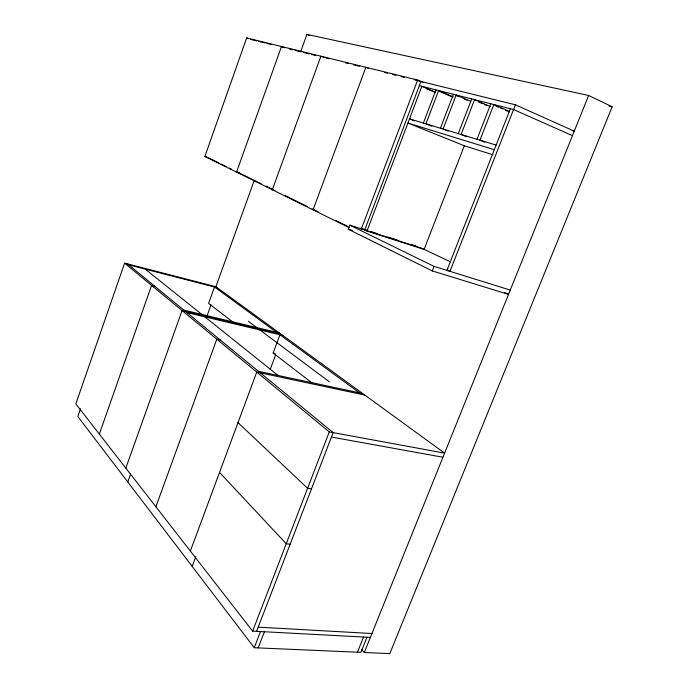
<?xml version="1.0" encoding="UTF-8"?>
<svg xmlns="http://www.w3.org/2000/svg" width="688" height="688" viewBox="0 0 688 688"><rect width="100%" height="100%" fill="white"/><g stroke="black" fill="none" stroke-linecap="round" stroke-linejoin="round"><path stroke-width="1.03" d="M124.605 263.151L329.285 431.909L444.603 453.125L215.894 286.741L124.605 263.151L75.835 403.882L252.634 631.12L370.385 637.406M80.513 408.784L77.83 416.498L254.25 647.735L360.89 652.353L366.971 637.226M99.33 434.076L151.584 285.391L154.714 286.174M349.323 227.728L204.869 156.477L246.665 37.935L417.65 80.04L422.896 82.319M125.809 468.107L182.079 310.537L281.211 334.265M127.779 481.961L130.625 474.015M215.576 287.618L254.147 180.677M300.725 51.548L306.908 34.4L588.636 95.477L612.165 106.778L389.812 653.6L364.305 652.499L361.424 649.309M207.054 315.826L211.044 304.775M155.892 506.772L216.815 339.175L220.237 339.958M190.352 551.071L256.753 372.105L364.795 395.067M192.193 566.396L195.822 556.661M311.939 382.872L273.153 353.03L279.947 334.772L359.514 392.839M270.169 369.542L275.768 354.509M504.682 292.563L508.527 294.395L432.279 270.926L348.205 229.207L349.736 225.139L421.727 248.256M360.959 229.904L417.65 80.04M364.692 229.955L420.936 81.468M464.434 145.503L424.109 249.383L366.979 231.048L421.856 86.301L435.65 92.252M423.352 123.057L436.003 89.887M440.406 128.217L453.426 94.299M252.634 631.12L329.285 431.909M256.581 631.335L333.155 432.614L127.598 263.925M254.25 647.735L260.503 631.541M258.163 647.907L264.407 631.747M458.268 133.618L471.684 98.926M476.99 139.286L490.828 103.768M432.279 270.926L434.059 266.376L349.736 225.139M572.192 130.617L574.265 131.159L515.424 104.817L449.969 271.33L447.097 269.937L510.393 108.73M357.459 652.198L363.548 637.045M364.305 652.499L588.636 95.477M258.189 627.146L371.95 633.519M290.164 544.182L286.251 543.752L219.524 472.441M311.483 488.858L307.588 488.291L238.005 422.638M331.444 437.052L442.943 457.228M258.413 371.279L362.653 393.51M609.026 106.072L612.165 106.778M273.153 353.03L275.097 353.477M183.885 310.116L279.569 333.069M186.818 312.524L282.871 335.469M250.501 39.362L256.667 40.884M258.722 41.392L264.992 42.94M266.944 43.421L271.192 44.471M281.323 46.973L284.411 47.739L281.487 46.509L236.552 172.103L239.501 173.084M289.614 49.02L292.727 49.794M294.98 50.344L301.181 51.884M303.253 52.391L309.454 53.922M311.526 54.438L315.663 55.461M325.983 58.007L329.053 58.764M345.453 62.814L348.524 63.58M353.649 64.844L359.394 66.263M384.429 72.446L387.559 73.22M392.771 74.51L395.901 75.284M401.113 76.574L404.243 77.348M414.701 79.928L515.424 104.817M419.345 85.665L513.566 109.53L572.45 135.656M128.751 264.871L217.202 287.696M496.125 145.073L409.506 118.869L414.451 120.882M494.302 149.717L407.932 123.04L464.34 145.761L493.021 154.817M447.097 269.937L449.135 270.573M434.059 266.376L510.255 290.095M348.205 229.207L352.265 230.497M362.43 228.846L367.512 230.48M370.565 231.46L377.678 233.739M387.843 237.007L396.993 239.949M411.235 244.524L416.317 246.158M315.457 210.614L313.057 209.84L365.861 67.286L368.235 68.301M274.632 190.507L272.328 189.75L320.892 56.218L323.936 57.5M204.869 156.477L207.707 157.432M431.815 126.239L425.924 123.84L438.634 90.549L453.297 96.913M466.017 136.491L461.089 134.478L474.574 99.657L490.252 106.528M448.06 131.055L443.098 129.034L456.187 94.996L470.747 101.342M484.842 142.192L479.949 140.18L493.855 104.542L509.421 111.404M246.665 37.935L248.54 38.717M306.908 34.4L309.738 35.63M426.225 88.632L435.083 92.45M439.907 91.573L451.62 96.655M456.342 95.563L459.249 96.836M464.09 98.943L466.997 100.207M478.538 101.927L482.451 103.639M484.412 104.499L487.345 105.78M495.687 105.909L498.602 107.199M500.537 108.05L502.481 108.91M505.396 110.192L509.283 111.903M422.518 248.626L450.597 261.896M360.822 228.063L366.979 231.048M208.662 157.896L219.145 163.065M221.192 164.071L226.017 166.444M229.637 168.225L231.546 169.162M236.311 171.51L261.105 183.713M265.955 186.104L273.514 189.828M285.047 195.504L307.235 206.426M312.051 208.799L318.174 211.818M335.409 220.298L347.741 226.369M276.662 332.364L214.501 286.999L208.593 303.374L233.292 322.371M248.351 321.322L329.346 381.814M145.228 269.12L201.799 314.416M204.809 316.824L278.064 375.467"/></g></svg>
